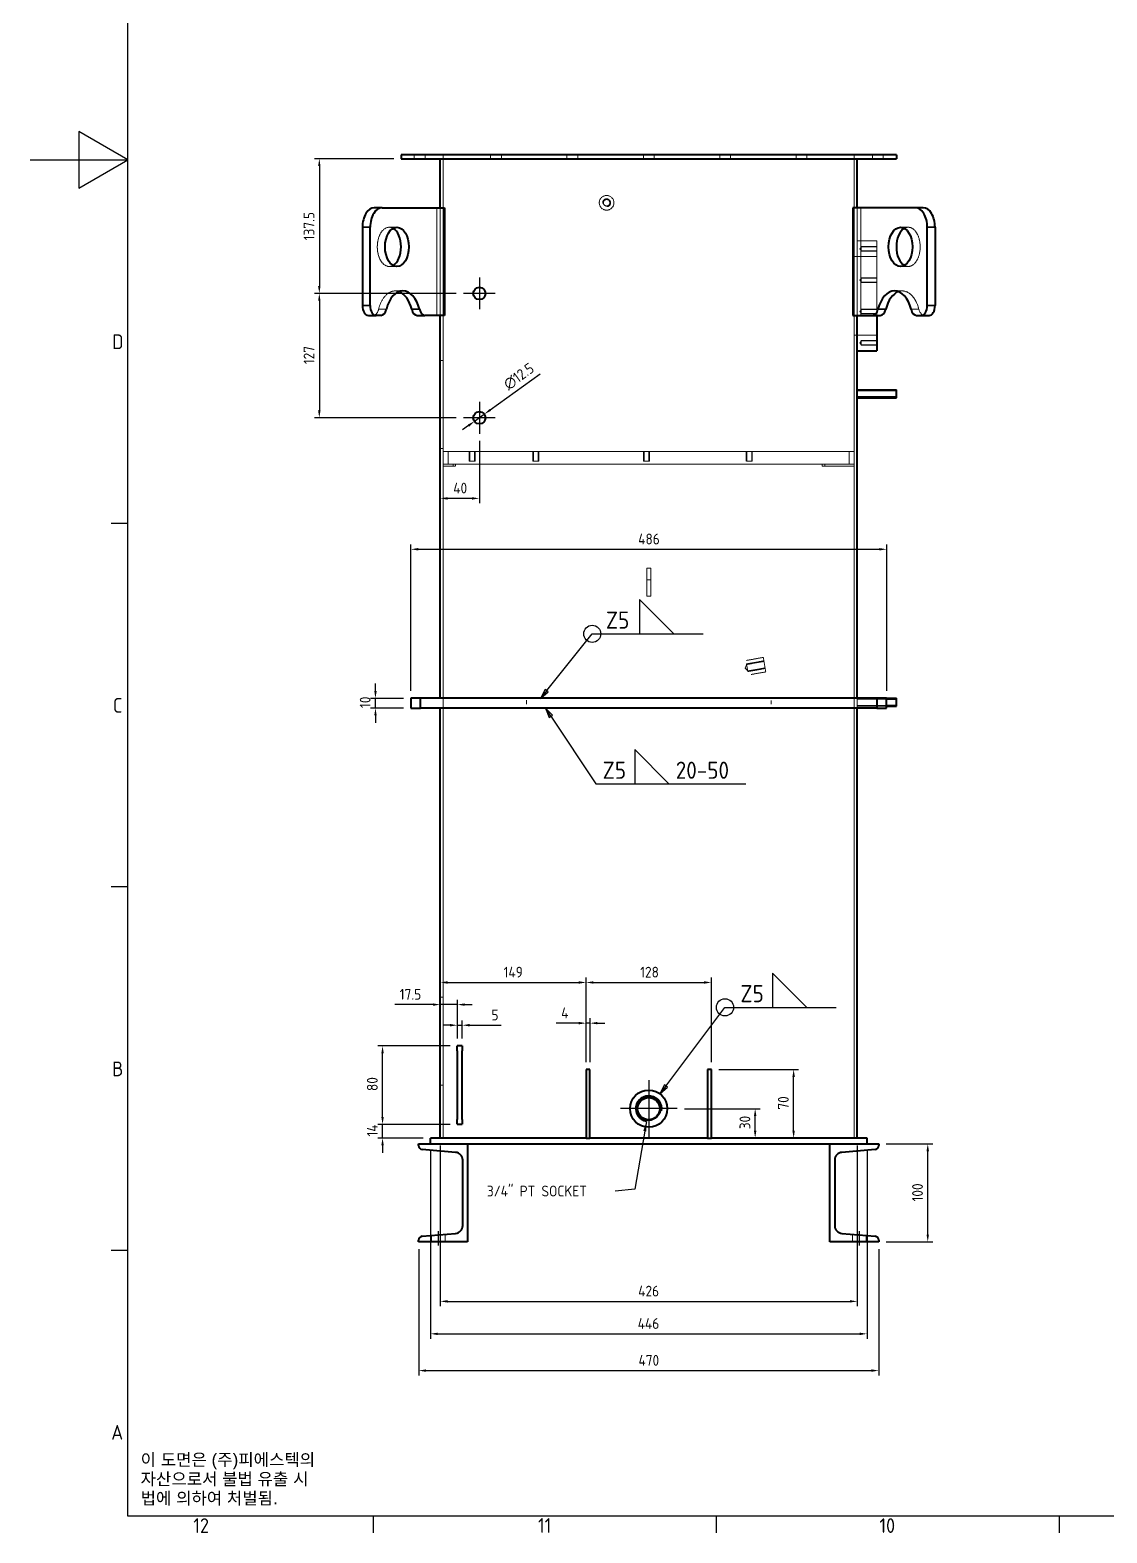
# Model space of a CAD drawing. Header units: millimetres. Extents: x 0 to 4205, y 0 to 2970.
# Drawn here: x 0 to 1100, y 83 to 1618 of the extents above; entities that cross this region are included whole.
import ezdxf

# ---------------------------------------------------------------- set-up
doc = ezdxf.new("R2010")
doc.units = ezdxf.units.MM
doc.header["$LTSCALE"] = 5
doc.linetypes.add('CHAIN', pattern=[0.7087, 0.4724, -0.0591, 0.1181, -0.0591])
doc.linetypes.add('DASHED', pattern=[0.2067, 0.1654, -0.0413])
doc.layers.get('0').update_dxf_attribs({"color": 3, "lineweight": 25, "true_color": 0x00ff00})
for name, color, linetype, lineweight, true_color in [('가려진 것(ISO)', 2, 'DASHED', 18, 0xffff00), ('가려진 좁은 것(ISO)', 2, 'DASHED', 18, 0xffff00), ('가시적인 것(ISO)', 3, 'Continuous', 40, 0x00ff00), ('가시적인 좁은 것(ISO)', 3, 'Continuous', 35, 0x00ff00), ('기호(ISO)', 5, 'Continuous', 25, 0x0000ff), ('중심 표식(ISO)', 1, 'Continuous', 25, 0xff0000), ('중심선(ISO)', 1, 'Continuous', 25, 0xff0000), ('치수(ISO)', 2, 'Continuous', 25, 0xffff00)]:
    doc.layers.add(name, color=color, linetype=linetype, lineweight=lineweight, true_color=true_color)
doc.layers.add('경계(ISO)', color=7, linetype='Continuous', lineweight=25)
doc.styles.add('문자 텍스트_PSTEK_POSCO', font='isocp.shx')
doc.styles.add('치수 텍스트_PSTEK_POSCO', font='isocp.shx')
doc.styles.add('표면거칠기 텍스트_PSTEK_POSCO', font='isocp.shx')
doc.dimstyles.new('치수_PSTEK_POSCO', dxfattribs={"dimscale": 5, "dimtxt": 2.2, "dimasz": 1.5, "dimexe": 1, "dimexo": 1.5, "dimgap": 1, "dimtad": 1, "dimrnd": 1e-08, "dimdsep": 46, "dimtxsty": '치수 텍스트_PSTEK_POSCO', "dimcen": 0.09, "dimdle": 10, "dimclrd": 7, "dimclre": 7, "dimclrt": 2, "dimadec": 1, "dimazin": 2, "dimtfac": 1, "dimtmove": 0, "dimatfit": 3, "dimfxl": 1, "dimtolj": 1, "dimlwd": -1, "dimlwe": -1, "dimarcsym": 0})
doc.dimstyles.new('치수_PSTEK_POSCO$7', dxfattribs={"dimscale": 5, "dimtxt": 2.2, "dimasz": 2, "dimexe": 1, "dimexo": 1.5, "dimgap": 1, "dimtad": 1, "dimrnd": 1e-08, "dimdsep": 46, "dimtxsty": '치수 텍스트_PSTEK_POSCO', "dimcen": 0.09, "dimdle": 10, "dimclrd": 7, "dimclre": 7, "dimclrt": 2, "dimadec": 1, "dimazin": 2, "dimtfac": 1, "dimtmove": 0, "dimatfit": 3, "dimfxl": 1, "dimtolj": 1, "dimlwd": -1, "dimlwe": -1, "dimarcsym": 0})

# ---------------------------------------------------------------- blocks, each defined once
blk = doc.blocks.new('경계 Default Border')
at = {"layer": '경계(ISO)'}
for p, q in [((20, 222.75), (16.6, 222.75)), ((20, 148.5), (16.6, 148.5)), ((20, 74.25), (16.6, 74.25)), ((70.08, 20), (70.08, 16.6)), ((140.17, 20), (140.17, 16.6)), ((210.25, 20), (210.25, 16.6))]:
    blk.add_line(p, q, dxfattribs=at)
at = {"layer": '경계(ISO)', "flags": 128}
for points in [[(20, 20), (20, 574), (821, 574), (821, 20), (20, 20)], [(0, 297), (20, 297), (10, 302.77), (10, 291.23), (20, 297)]]:
    blk.add_lwpolyline(points, dxfattribs=at)
at = {"layer": '경계(ISO)', "color": 2, "true_color": 0xffff00, "char_height": 3, "attachment_point": 7, "style": '문자 텍스트_PSTEK_POSCO'}
for s, insert in [('D', (16.77, 258.35)), ('C', (16.93, 184.1)), ('B', (16.77, 109.85)), ('A', (16.6, 35.62)), ('12', (33.36, 16.57)), ('11', (103.78, 16.6)), ('10', (173.53, 16.57))]:
    blk.add_mtext(s, dxfattribs=dict(at, insert=insert))
blk = doc.blocks.new('*D25')
at = {"layer": 'Defpoints', "color": 0, "transparency": 16777216}
for p in [(867, 480.1), (917, 480.1), (867, 380.1)]:
    blk.add_point(p, dxfattribs=at)
at = {"layer": '치수(ISO)', "color": 7, "transparency": 16777216}
for p, q in [((874.5, 480.1), (922, 480.1)), ((917, 387.6), (917, 472.6)), ((874.5, 380.1), (922, 380.1))]:
    blk.add_line(p, q, dxfattribs=at)
for points in [[(915.7, 472.6), (918.2, 472.6), (917, 480.1)], [(915.7, 387.6), (918.2, 387.6), (917, 380.1)]]:
    blk.add_solid(points, dxfattribs=at)
at = {"layer": '치수(ISO)', "color": 2, "transparency": 16777216, "insert": (906.5, 421.3), "char_height": 11, "attachment_point": 4, "rotation": 90, "style": '치수 텍스트_PSTEK_POSCO'}
blk.add_mtext('\\A1;100', dxfattribs=at)
blk = doc.blocks.new('용접 기호 식별자1')
at = {"layer": '기호(ISO)'}
for p, q in [((131.53, 200.2), (124.53, 207.2)), ((124.53, 207.2), (124.53, 200.2)), ((124.53, 200.2), (131.53, 200.2))]:
    blk.add_line(p, q, dxfattribs=at)
at = {"layer": '기호(ISO)', "color": 7}
for p, q in [((105.55, 188.59), (114.85, 200.2)), ((114.85, 200.2), (137.53, 200.2)), ((105.24, 188.84), (104.3, 187.02)), ((105.55, 188.59), (104.3, 187.02)), ((104.3, 187.02), (105.86, 188.34)), ((105.86, 188.34), (105.24, 188.84))]:
    blk.add_line(p, q, dxfattribs=at)
at = {"layer": '기호(ISO)', "color": 7, "flags": 128}
blk.add_lwpolyline([(105.24, 188.84), (104.3, 187.02), (105.86, 188.34), (105.24, 188.84)], dxfattribs=at)
at = {"layer": '기호(ISO)'}
blk.add_circle((114.85, 200.2), 1.75, dxfattribs=at)
at = {"layer": '기호(ISO)', "color": 7}
blk.add_solid([(105.24, 188.84), (104.3, 187.02), (105.86, 188.34), (105.24, 188.84)], dxfattribs=at)
at = {"layer": '기호(ISO)', "color": 7, "insert": (117.65, 201.25), "char_height": 3.5, "attachment_point": 7, "style": '표면거칠기 텍스트_PSTEK_POSCO'}
blk.add_mtext('Z5', dxfattribs=at)
blk = doc.blocks.new('용접 기호 식별자2')
at = {"layer": '기호(ISO)', "color": 7}
for p, q in [((106.39, 183.36), (105.28, 185.02)), ((106.72, 183.58), (105.28, 185.02)), ((105.28, 185.02), (106.05, 183.14)), ((106.05, 183.14), (106.72, 183.58)), ((106.39, 183.36), (115.58, 169.54)), ((115.58, 169.54), (146.24, 169.54))]:
    blk.add_line(p, q, dxfattribs=at)
at = {"layer": '기호(ISO)'}
for p, q in [((130.52, 169.54), (123.52, 176.54)), ((123.52, 176.54), (123.52, 169.54)), ((123.52, 169.54), (130.52, 169.54))]:
    blk.add_line(p, q, dxfattribs=at)
at = {"layer": '기호(ISO)', "color": 7, "flags": 128}
blk.add_lwpolyline([(106.72, 183.58), (105.28, 185.02), (106.05, 183.14), (106.72, 183.58)], dxfattribs=at)
at = {"layer": '기호(ISO)', "color": 7}
blk.add_solid([(106.72, 183.58), (105.28, 185.02), (106.05, 183.14), (106.72, 183.58)], dxfattribs=at)
at = {"layer": '기호(ISO)', "color": 7, "char_height": 3.5, "attachment_point": 7, "style": '표면거칠기 텍스트_PSTEK_POSCO'}
for s, insert in [('Z5', (116.98, 170.59)), ('20-50', (131.91, 170.59))]:
    blk.add_mtext(s, dxfattribs=dict(at, insert=insert))
blk = doc.blocks.new('*D51')
at = {"layer": 'Defpoints', "color": 0, "transparency": 16777216}
for p in [(352.8, 935.1), (389, 935.1), (389, 925.1)]:
    blk.add_point(p, dxfattribs=at)
at = {"layer": '치수(ISO)', "color": 7, "transparency": 16777216}
for p, q in [((352.8, 942.6), (352.8, 950.1)), ((381.5, 935.1), (347.8, 935.1)), ((381.5, 925.1), (347.8, 925.1)), ((352.8, 925.1), (352.8, 935.1)), ((352.8, 917.6), (352.8, 910.1))]:
    blk.add_line(p, q, dxfattribs=at)
for points in [[(351.6, 942.6), (354.1, 942.6), (352.8, 935.1)], [(351.6, 917.6), (354.1, 917.6), (352.8, 925.1)]]:
    blk.add_solid(points, dxfattribs=at)
at = {"layer": '치수(ISO)', "color": 2, "transparency": 16777216, "insert": (342.3, 925.2), "char_height": 11, "attachment_point": 4, "rotation": 90, "style": '치수 텍스트_PSTEK_POSCO'}
blk.add_mtext('\\A1;10', dxfattribs=at)
blk = doc.blocks.new('*D52')
at = {"layer": 'Defpoints', "color": 0, "transparency": 16777216}
for p in [(397, 380.1), (867, 380.1), (867, 248.6)]:
    blk.add_point(p, dxfattribs=at)
at = {"layer": '치수(ISO)', "color": 7, "transparency": 16777216}
for p, q in [((397, 372.6), (397, 243.6)), ((867, 372.6), (867, 243.6)), ((404.5, 248.6), (859.5, 248.6))]:
    blk.add_line(p, q, dxfattribs=at)
for points in [[(404.5, 249.9), (404.5, 247.4), (397, 248.6)], [(859.5, 249.9), (859.5, 247.4), (867, 248.6)]]:
    blk.add_solid(points, dxfattribs=at)
at = {"layer": '치수(ISO)', "color": 2, "transparency": 16777216, "insert": (621.5, 259.1), "char_height": 11, "attachment_point": 4, "style": '치수 텍스트_PSTEK_POSCO'}
blk.add_mtext('\\A1;470', dxfattribs=at)
blk = doc.blocks.new('*D57')
at = {"layer": 'Defpoints', "color": 0, "transparency": 16777216}
for p in [(379, 1486.1), (295.5, 1348.6), (442.7, 1348.6)]:
    blk.add_point(p, dxfattribs=at)
at = {"layer": '치수(ISO)', "color": 7, "transparency": 16777216}
for p, q in [((371.5, 1486.1), (290.5, 1486.1)), ((295.5, 1478.6), (295.5, 1356.1)), ((435.2, 1348.6), (290.5, 1348.6))]:
    blk.add_line(p, q, dxfattribs=at)
for points in [[(294.2, 1478.6), (296.7, 1478.6), (295.5, 1486.1)], [(294.2, 1356.1), (296.7, 1356.1), (295.5, 1348.6)]]:
    blk.add_solid(points, dxfattribs=at)
at = {"layer": '치수(ISO)', "color": 2, "transparency": 16777216, "insert": (285, 1402.8), "char_height": 11, "attachment_point": 4, "rotation": 90, "style": '치수 텍스트_PSTEK_POSCO'}
blk.add_mtext('\\A1;137.5', dxfattribs=at)
blk = doc.blocks.new('*D58')
at = {"layer": 'Defpoints', "color": 0, "transparency": 16777216}
for p in [(442.7, 1348.6), (295.5, 1221.6), (442.7, 1221.6)]:
    blk.add_point(p, dxfattribs=at)
at = {"layer": '치수(ISO)', "color": 7, "transparency": 16777216}
for p, q in [((435.2, 1348.6), (290.5, 1348.6)), ((295.5, 1341.1), (295.5, 1229.1)), ((435.2, 1221.6), (290.5, 1221.6))]:
    blk.add_line(p, q, dxfattribs=at)
for points in [[(294.2, 1341.1), (296.7, 1341.1), (295.5, 1348.6)], [(294.2, 1229.1), (296.7, 1229.1), (295.5, 1221.6)]]:
    blk.add_solid(points, dxfattribs=at)
at = {"layer": '치수(ISO)', "color": 2, "transparency": 16777216, "insert": (285, 1276.3), "char_height": 11, "attachment_point": 4, "rotation": 90, "style": '치수 텍스트_PSTEK_POSCO'}
blk.add_mtext('\\A1;127', dxfattribs=at)
blk = doc.blocks.new('*D59')
at = {"layer": 'Defpoints', "color": 0, "transparency": 16777216}
for p in [(459, 1205.4), (419, 1169.4), (419, 1139.3)]:
    blk.add_point(p, dxfattribs=at)
at = {"layer": '치수(ISO)', "color": 7, "transparency": 16777216}
for p, q in [((459, 1197.9), (459, 1134.3)), ((451.5, 1139.3), (426.5, 1139.3))]:
    blk.add_line(p, q, dxfattribs=at)
for points in [[(426.5, 1140.5), (426.5, 1138), (419, 1139.3)], [(451.5, 1140.5), (451.5, 1138), (459, 1139.3)]]:
    blk.add_solid(points, dxfattribs=at)
at = {"layer": '치수(ISO)', "color": 2, "transparency": 16777216, "insert": (432.3, 1149.8), "char_height": 11, "attachment_point": 4, "style": '치수 텍스트_PSTEK_POSCO'}
blk.add_mtext('\\A1;40', dxfattribs=at)
blk = doc.blocks.new('*D60')
at = {"layer": 'Defpoints', "color": 0, "transparency": 16777216}
for p in [(453.9, 1218), (464, 1225.3)]:
    blk.add_point(p, dxfattribs=at)
at = {"layer": '치수(ISO)', "color": 7, "transparency": 16777216}
for p, q in [((470.1, 1229.7), (521.2, 1266.6)), ((447.8, 1213.6), (441.7, 1209.2)), ((453.9, 1218), (464, 1225.3))]:
    blk.add_line(p, q, dxfattribs=at)
for points in [[(469.4, 1230.7), (470.8, 1228.7), (464, 1225.3)], [(447.1, 1214.6), (448.5, 1212.6), (453.9, 1218)]]:
    blk.add_solid(points, dxfattribs=at)
at = {"layer": '치수(ISO)', "color": 2, "transparency": 16777216, "insert": (485.6, 1253.9), "char_height": 11, "attachment_point": 4, "rotation": 35.8604, "style": '치수 텍스트_PSTEK_POSCO'}
blk.add_mtext('\\A1;∅12.5', dxfattribs=at)
blk = doc.blocks.new('*D61')
at = {"layer": 'Defpoints', "color": 0, "transparency": 16777216}
for p in [(419, 622.4), (419, 616.4), (436.5, 580.1)]:
    blk.add_point(p, dxfattribs=at)
at = {"layer": '치수(ISO)', "color": 7, "transparency": 16777216}
for p, q in [((411.5, 622.4), (372.6, 622.4)), ((436.5, 622.4), (419, 622.4)), ((436.5, 587.6), (436.5, 627.4)), ((444, 622.4), (451.5, 622.4))]:
    blk.add_line(p, q, dxfattribs=at)
for points in [[(411.5, 623.6), (411.5, 621.1), (419, 622.4)], [(444, 623.6), (444, 621.1), (436.5, 622.4)]]:
    blk.add_solid(points, dxfattribs=at)
at = {"layer": '치수(ISO)', "color": 2, "transparency": 16777216, "insert": (377.6, 632.9), "char_height": 11, "attachment_point": 4, "style": '치수 텍스트_PSTEK_POSCO'}
blk.add_mtext('\\A1;17.5', dxfattribs=at)
blk = doc.blocks.new('*D62')
at = {"layer": 'Defpoints', "color": 0, "transparency": 16777216}
for p in [(360.1, 580.1), (436.5, 580.1), (436.5, 500.1)]:
    blk.add_point(p, dxfattribs=at)
at = {"layer": '치수(ISO)', "color": 7, "transparency": 16777216}
for p, q in [((429, 580.1), (355.1, 580.1)), ((360.1, 507.6), (360.1, 572.6)), ((429, 500.1), (355.1, 500.1))]:
    blk.add_line(p, q, dxfattribs=at)
for points in [[(358.8, 572.6), (361.3, 572.6), (360.1, 580.1)], [(358.8, 507.6), (361.3, 507.6), (360.1, 500.1)]]:
    blk.add_solid(points, dxfattribs=at)
at = {"layer": '치수(ISO)', "color": 2, "transparency": 16777216, "insert": (349.6, 534.1), "char_height": 11, "attachment_point": 4, "rotation": 90, "style": '치수 텍스트_PSTEK_POSCO'}
blk.add_mtext('\\A1;80', dxfattribs=at)
blk = doc.blocks.new('*D63')
at = {"layer": 'Defpoints', "color": 0, "transparency": 16777216}
for p in [(360.1, 500.1), (436.5, 500.1), (409, 486.1)]:
    blk.add_point(p, dxfattribs=at)
at = {"layer": '치수(ISO)', "color": 7, "transparency": 16777216}
for p, q in [((360.1, 507.6), (360.1, 515.1)), ((429, 500.1), (355.1, 500.1)), ((360.1, 486.1), (360.1, 500.1)), ((401.5, 486.1), (355.1, 486.1)), ((360.1, 478.6), (360.1, 471.1))]:
    blk.add_line(p, q, dxfattribs=at)
for points in [[(358.8, 507.6), (361.3, 507.6), (360.1, 500.1)], [(358.8, 478.6), (361.3, 478.6), (360.1, 486.1)]]:
    blk.add_solid(points, dxfattribs=at)
at = {"layer": '치수(ISO)', "color": 2, "transparency": 16777216, "insert": (349.6, 487.6), "char_height": 11, "attachment_point": 4, "rotation": 90, "style": '치수 텍스트_PSTEK_POSCO'}
blk.add_mtext('\\A1;14', dxfattribs=at)
blk = doc.blocks.new('*D64')
at = {"layer": 'Defpoints', "color": 0, "transparency": 16777216}
for p in [(419, 645), (568, 645), (568, 556.1)]:
    blk.add_point(p, dxfattribs=at)
at = {"layer": '치수(ISO)', "color": 7, "transparency": 16777216}
for p, q in [((426.5, 645), (560.5, 645)), ((568, 563.6), (568, 650))]:
    blk.add_line(p, q, dxfattribs=at)
for points in [[(426.5, 646.2), (426.5, 643.7), (419, 645)], [(560.5, 646.2), (560.5, 643.7), (568, 645)]]:
    blk.add_solid(points, dxfattribs=at)
at = {"layer": '치수(ISO)', "color": 2, "transparency": 16777216, "insert": (483.7, 655.5), "char_height": 11, "attachment_point": 4, "style": '치수 텍스트_PSTEK_POSCO'}
blk.add_mtext('\\A1;149', dxfattribs=at)
blk = doc.blocks.new('*D65')
at = {"layer": 'Defpoints', "color": 0, "transparency": 16777216}
for p in [(696, 645), (568, 556.1), (696, 556.1)]:
    blk.add_point(p, dxfattribs=at)
at = {"layer": '치수(ISO)', "color": 7, "transparency": 16777216}
for p, q in [((568, 563.6), (568, 650)), ((575.5, 645), (688.5, 645)), ((696, 563.6), (696, 650))]:
    blk.add_line(p, q, dxfattribs=at)
for points in [[(575.5, 646.2), (575.5, 643.7), (568, 645)], [(688.5, 646.2), (688.5, 643.7), (696, 645)]]:
    blk.add_solid(points, dxfattribs=at)
at = {"layer": '치수(ISO)', "color": 2, "transparency": 16777216, "insert": (623.2, 655.5), "char_height": 11, "attachment_point": 4, "style": '치수 텍스트_PSTEK_POSCO'}
blk.add_mtext('\\A1;128', dxfattribs=at)
blk = doc.blocks.new('*D66')
at = {"layer": 'Defpoints', "color": 0, "transparency": 16777216}
for p in [(568, 603.4), (568, 556.1), (572, 556.1)]:
    blk.add_point(p, dxfattribs=at)
at = {"layer": '치수(ISO)', "color": 7, "transparency": 16777216}
for p, q in [((560.5, 603.4), (537.5, 603.4)), ((568, 563.6), (568, 608.4)), ((572, 603.4), (568, 603.4)), ((572, 563.6), (572, 608.4)), ((579.5, 603.4), (587, 603.4))]:
    blk.add_line(p, q, dxfattribs=at)
for points in [[(560.5, 604.7), (560.5, 602.2), (568, 603.4)], [(579.5, 604.7), (579.5, 602.2), (572, 603.4)]]:
    blk.add_solid(points, dxfattribs=at)
at = {"layer": '치수(ISO)', "color": 2, "transparency": 16777216, "insert": (542.5, 613.9), "char_height": 11, "attachment_point": 4, "style": '치수 텍스트_PSTEK_POSCO'}
blk.add_mtext('\\A1;4', dxfattribs=at)
blk = doc.blocks.new('*D67')
at = {"layer": 'Defpoints', "color": 0, "transparency": 16777216}
for p in [(661, 516.1), (740.7, 516.1), (740.7, 486.1)]:
    blk.add_point(p, dxfattribs=at)
at = {"layer": '치수(ISO)', "color": 7, "transparency": 16777216}
for p, q in [((668.5, 516.1), (745.7, 516.1)), ((740.7, 493.6), (740.7, 508.6))]:
    blk.add_line(p, q, dxfattribs=at)
for points in [[(739.4, 508.6), (741.9, 508.6), (740.7, 516.1)], [(739.4, 493.6), (741.9, 493.6), (740.7, 486.1)]]:
    blk.add_solid(points, dxfattribs=at)
at = {"layer": '치수(ISO)', "color": 2, "transparency": 16777216, "insert": (730.2, 495.1), "char_height": 11, "attachment_point": 4, "rotation": 90, "style": '치수 텍스트_PSTEK_POSCO'}
blk.add_mtext('\\A1;30', dxfattribs=at)
blk = doc.blocks.new('*D68')
at = {"layer": 'Defpoints', "color": 0, "transparency": 16777216}
for p in [(696, 556.1), (780, 556.1), (780, 486.1)]:
    blk.add_point(p, dxfattribs=at)
at = {"layer": '치수(ISO)', "color": 7, "transparency": 16777216}
for p, q in [((703.5, 556.1), (785, 556.1)), ((780, 493.6), (780, 548.6))]:
    blk.add_line(p, q, dxfattribs=at)
for points in [[(778.7, 548.6), (781.2, 548.6), (780, 556.1)], [(778.7, 493.6), (781.2, 493.6), (780, 486.1)]]:
    blk.add_solid(points, dxfattribs=at)
at = {"layer": '치수(ISO)', "color": 2, "transparency": 16777216, "insert": (769.5, 515.1), "char_height": 11, "attachment_point": 4, "rotation": 90, "style": '치수 텍스트_PSTEK_POSCO'}
blk.add_mtext('\\A1;70', dxfattribs=at)
blk = doc.blocks.new('*D71')
at = {"layer": 'Defpoints', "color": 0, "transparency": 16777216}
for p in [(441.5, 601.3), (436.5, 580.1), (441.5, 580.1)]:
    blk.add_point(p, dxfattribs=at)
at = {"layer": '치수(ISO)', "color": 7, "transparency": 16777216}
for p, q in [((429, 601.3), (421.5, 601.3)), ((436.5, 587.6), (436.5, 606.3)), ((436.5, 601.3), (441.5, 601.3)), ((441.5, 587.6), (441.5, 606.3)), ((449, 601.3), (481.1, 601.3))]:
    blk.add_line(p, q, dxfattribs=at)
for points in [[(429, 602.6), (429, 600.1), (436.5, 601.3)], [(449, 602.6), (449, 600.1), (441.5, 601.3)]]:
    blk.add_solid(points, dxfattribs=at)
at = {"layer": '치수(ISO)', "color": 2, "transparency": 16777216, "insert": (471.3, 611.8), "char_height": 11, "attachment_point": 4, "style": '치수 텍스트_PSTEK_POSCO'}
blk.add_mtext('\\A1;5', dxfattribs=at)
blk = doc.blocks.new('*D72')
at = {"layer": 'Defpoints', "color": 0, "transparency": 16777216}
for p in [(419, 486.1), (845, 486.1), (845, 319.3)]:
    blk.add_point(p, dxfattribs=at)
at = {"layer": '치수(ISO)', "color": 7, "transparency": 16777216}
for p, q in [((419, 478.6), (419, 314.3)), ((845, 478.6), (845, 314.3)), ((426.5, 319.3), (837.5, 319.3))]:
    blk.add_line(p, q, dxfattribs=at)
for points in [[(426.5, 320.6), (426.5, 318.1), (419, 319.3)], [(837.5, 320.6), (837.5, 318.1), (845, 319.3)]]:
    blk.add_solid(points, dxfattribs=at)
at = {"layer": '치수(ISO)', "color": 2, "transparency": 16777216, "insert": (621.2, 329.8), "char_height": 11, "attachment_point": 4, "style": '치수 텍스트_PSTEK_POSCO'}
blk.add_mtext('\\A1;426', dxfattribs=at)
blk = doc.blocks.new('*D73')
at = {"layer": 'Defpoints', "color": 0, "transparency": 16777216}
for p in [(409, 480.1), (855, 480.1), (855, 286.2)]:
    blk.add_point(p, dxfattribs=at)
at = {"layer": '치수(ISO)', "color": 7, "transparency": 16777216}
for p, q in [((409, 472.6), (409, 281.2)), ((855, 472.6), (855, 281.2)), ((416.5, 286.2), (847.5, 286.2))]:
    blk.add_line(p, q, dxfattribs=at)
for points in [[(416.5, 287.4), (416.5, 284.9), (409, 286.2)], [(847.5, 287.4), (847.5, 284.9), (855, 286.2)]]:
    blk.add_solid(points, dxfattribs=at)
at = {"layer": '치수(ISO)', "color": 2, "transparency": 16777216, "insert": (620.7, 296.7), "char_height": 11, "attachment_point": 4, "style": '치수 텍스트_PSTEK_POSCO'}
blk.add_mtext('\\A1;446', dxfattribs=at)
blk = doc.blocks.new('*D74')
at = {"layer": 'Defpoints', "color": 0, "transparency": 16777216}
for p in [(875, 1087.3), (389, 935.1), (875, 935.1)]:
    blk.add_point(p, dxfattribs=at)
at = {"layer": '치수(ISO)', "color": 7, "transparency": 16777216}
for p, q in [((389, 942.6), (389, 1092.3)), ((875, 942.6), (875, 1092.3)), ((396.5, 1087.3), (867.5, 1087.3))]:
    blk.add_line(p, q, dxfattribs=at)
for points in [[(396.5, 1088.6), (396.5, 1086.1), (389, 1087.3)], [(867.5, 1088.6), (867.5, 1086.1), (875, 1087.3)]]:
    blk.add_solid(points, dxfattribs=at)
at = {"layer": '치수(ISO)', "color": 2, "transparency": 16777216, "insert": (621.2, 1097.8), "char_height": 11, "attachment_point": 4, "style": '치수 텍스트_PSTEK_POSCO'}
blk.add_mtext('\\A1;486', dxfattribs=at)
blk = doc.blocks.new('용접 기호 식별자11')
at = {"layer": '기호(ISO)'}
for p, q in [((158.66, 123.91), (151.66, 130.91)), ((151.66, 130.91), (151.66, 123.91)), ((151.66, 123.91), (158.66, 123.91))]:
    blk.add_line(p, q, dxfattribs=at)
at = {"layer": '기호(ISO)', "color": 7}
for p, q in [((129.9, 107.84), (141.97, 123.91)), ((141.97, 123.91), (164.66, 123.91)), ((129.58, 108.09), (128.69, 106.25)), ((129.9, 107.84), (128.69, 106.25)), ((128.69, 106.25), (130.22, 107.6)), ((130.22, 107.6), (129.58, 108.09))]:
    blk.add_line(p, q, dxfattribs=at)
at = {"layer": '기호(ISO)', "color": 7, "flags": 128}
blk.add_lwpolyline([(129.58, 108.09), (128.69, 106.25), (130.22, 107.6), (129.58, 108.09)], dxfattribs=at)
at = {"layer": '기호(ISO)'}
blk.add_circle((141.97, 123.91), 1.75, dxfattribs=at)
at = {"layer": '기호(ISO)', "color": 7}
blk.add_solid([(129.58, 108.09), (128.69, 106.25), (130.22, 107.6), (129.58, 108.09)], dxfattribs=at)
at = {"layer": '기호(ISO)', "color": 7, "insert": (145.12, 124.96), "char_height": 3.5, "attachment_point": 7, "style": '표면거칠기 텍스트_PSTEK_POSCO'}
blk.add_mtext('Z5', dxfattribs=at)

msp = doc.modelspace()

# ---------------------------------------------------------------- linework, layer by layer
at = {"layer": '가려진 것(ISO)'}
for p, q in [((392.452, 1486.1211), (392.452, 1490.1211)), ((403.452, 1486.1211), (403.452, 1490.1211)), ((422.152, 486.1211), (422.152, 1490.1211)), ((470.452, 1486.1211), (470.452, 1490.1211)), ((481.452, 1486.1211), (481.452, 1490.1211)), ((548.452, 1486.1211), (548.452, 1490.1211)), ((559.452, 1486.1211), (559.452, 1490.1211)), ((626.452, 1486.1211), (626.452, 1490.1211)), ((637.452, 1486.1211), (637.452, 1490.1211)), ((704.452, 1486.1211), (704.452, 1490.1211)), ((715.452, 1486.1211), (715.452, 1490.1211)), ((782.452, 1486.1211), (782.452, 1490.1211)), ((793.452, 1486.1211), (793.452, 1490.1211)), ((841.752, 486.1211), (841.752, 1490.1211)), ((860.452, 1486.1211), (860.452, 1490.1211)), ((871.452, 1486.1211), (871.452, 1490.1211)), ((415.4552, 1326.1211), (415.4552, 1436.1211)), ((418.952, 1326.1211), (418.952, 1436.1211)), ((844.952, 1326.1211), (844.952, 1436.1211)), ((848.4487, 1326.1211), (848.4487, 1436.1211)), ((374.7962, 1416.1211), (366.8532, 1416.1211)), ((897.0507, 1416.1211), (889.1077, 1416.1211)), ((844.952, 1402.1211), (864.952, 1402.1211)), ((864.952, 1396.6211), (848.952, 1396.6211)), ((848.952, 1391.6211), (848.952, 1396.6211)), ((864.952, 1402.1211), (864.952, 1326.1211)), ((844.952, 1386.1211), (841.752, 1386.1211)), ((844.952, 1386.1211), (864.952, 1386.1211)), ((847.71, 1394.1211), (848.952, 1396.1881)), ((847.71, 1394.1211), (848.952, 1392.0541)), ((848.952, 1396.1881), (864.952, 1396.1881)), ((848.952, 1392.0541), (864.952, 1392.0541)), ((848.952, 1391.6211), (864.952, 1391.6211)), ((374.7962, 1376.1211), (366.8532, 1376.1211)), ((897.0507, 1376.1211), (889.1077, 1376.1211)), ((380.8714, 1351.1211), (372.9284, 1351.1211)), ((847.71, 1362.1211), (848.952, 1364.1881)), ((847.71, 1362.1211), (848.952, 1360.0541)), ((864.952, 1364.6211), (848.952, 1364.6211)), ((848.952, 1359.6211), (848.952, 1364.6211)), ((848.952, 1364.1881), (864.952, 1364.1881)), ((848.952, 1360.0541), (864.952, 1360.0541)), ((848.952, 1359.6211), (864.952, 1359.6211)), ((890.9755, 1351.1211), (883.0325, 1351.1211)), ((847.71, 1330.1211), (848.952, 1332.1881)), ((847.71, 1330.1211), (848.952, 1328.0541)), ((864.952, 1332.6211), (848.952, 1332.6211)), ((848.952, 1327.6211), (848.952, 1332.6211)), ((848.952, 1332.1881), (864.952, 1332.1881)), ((848.952, 1328.0541), (864.952, 1328.0541)), ((848.952, 1327.6211), (864.952, 1327.6211)), ((844.952, 1306.1211), (841.752, 1306.1211)), ((844.952, 1306.1211), (864.952, 1306.1211)), ((847.71, 1298.1211), (848.952, 1300.1881)), ((847.71, 1298.1211), (848.952, 1296.0541)), ((864.952, 1300.6211), (848.952, 1300.6211)), ((848.952, 1295.6211), (848.952, 1300.6211)), ((848.952, 1300.1881), (864.952, 1300.1881)), ((848.952, 1296.0541), (864.952, 1296.0541)), ((848.952, 1295.6211), (864.952, 1295.6211)), ((418.952, 1280.1211), (422.152, 1280.1211)), ((418.952, 1190.1211), (422.152, 1190.1211)), ((422.152, 1187.3211), (427.152, 1187.3211)), ((427.152, 1187.3211), (836.752, 1187.3211)), ((427.152, 1174.3211), (427.152, 1187.3211)), ((448.652, 1187.3211), (448.652, 1177.3211)), ((449.1935, 1177.3211), (449.1935, 1187.3211)), ((454.1105, 1177.3211), (454.1105, 1187.3211)), ((454.652, 1177.3211), (454.652, 1187.3211)), ((513.652, 1187.3211), (513.652, 1177.3211)), ((514.1935, 1177.3211), (514.1935, 1187.3211)), ((519.1105, 1177.3211), (519.1105, 1187.3211)), ((519.652, 1177.3211), (519.652, 1187.3211)), ((626.652, 1187.3211), (626.652, 1177.3211)), ((627.1935, 1177.3211), (627.1935, 1187.3211)), ((632.1105, 1177.3211), (632.1105, 1187.3211)), ((632.652, 1177.3211), (632.652, 1187.3211)), ((731.652, 1187.3211), (731.652, 1177.3211)), ((732.1935, 1177.3211), (732.1935, 1187.3211)), ((737.1105, 1177.3211), (737.1105, 1187.3211)), ((737.652, 1177.3211), (737.652, 1187.3211)), ((836.752, 1187.3211), (841.752, 1187.3211)), ((836.752, 1174.3211), (836.752, 1187.3211)), ((422.152, 1174.3211), (427.152, 1174.3211)), ((434.6879, 1172.3211), (422.152, 1172.3211)), ((427.152, 1174.3211), (836.752, 1174.3211)), ((434.6879, 1174.3211), (434.6879, 1172.3211)), ((454.652, 1177.3211), (448.652, 1177.3211)), ((452.152, 1174.3211), (450.152, 1174.3211)), ((519.652, 1177.3211), (513.652, 1177.3211)), ((526.552, 1174.3211), (524.552, 1174.3211)), ((574.552, 1174.3211), (572.552, 1174.3211)), ((632.652, 1177.3211), (626.652, 1177.3211)), ((737.652, 1177.3211), (731.652, 1177.3211)), ((793.752, 1174.3211), (791.752, 1174.3211)), ((809.2161, 1172.3211), (809.2161, 1174.3211)), ((841.752, 1172.3211), (809.2161, 1172.3211)), ((836.752, 1174.3211), (841.752, 1174.3211)), ((633.952, 1067.9336), (629.952, 1067.9336)), ((629.952, 1039.2711), (629.952, 1067.9336)), ((633.952, 1067.9336), (633.952, 1039.2711)), ((633.952, 1056.1211), (629.952, 1056.1211)), ((631.952, 1039.2711), (629.952, 1039.2711)), ((633.952, 1039.2711), (631.952, 1039.2711)), ((730.5442, 966.0115), (731.9337, 969.6312)), ((748.935, 976.87), (731.3387, 973.7673)), ((749.5427, 973.4231), (731.8162, 970.2975)), ((733.2054, 962.419), (731.8162, 970.2975)), ((731.9337, 969.6312), (749.6602, 972.7569)), ((751.5397, 962.0978), (748.935, 976.87)), ((730.5442, 966.0115), (733.0879, 963.0852)), ((733.0879, 963.0852), (750.8145, 966.2109)), ((733.2054, 962.419), (750.9319, 965.5447)), ((751.5397, 962.0978), (736.3348, 959.4168)), ((506.952, 933.1211), (506.952, 929.1211)), ((756.952, 929.1211), (756.952, 933.1211)), ((844.952, 925.1211), (844.952, 935.1211)), ((874.952, 934.3771), (844.952, 934.3771)), ((844.952, 927.8651), (874.952, 927.8651)), ((844.952, 927.1211), (874.952, 927.1211)), ((418.952, 630.1211), (422.152, 630.1211)), ((418.952, 540.1211), (422.152, 540.1211)), ((409.952, 386.5712), (409.952, 380.1211)), ((423.952, 387.796), (423.952, 380.1211)), ((839.952, 387.796), (839.952, 380.1211)), ((853.952, 386.5712), (853.952, 380.1211))]:
    msp.add_line(p, q, dxfattribs=at)
for radius in [7.5, 3.3235]:
    msp.add_circle((588.952, 1441.1211), radius, dxfattribs=at)
msp.add_arc((588.952, 1441.1211), 4, 280, 190, dxfattribs=at)
for centre, major_axis, start_param, end_param in [((366.8532, 1396.1211), (0, 20), 5.950207295, 9.757755973), ((897.0507, 1396.1211), (0, -20), 5.950207295, 9.757755973), ((372.9284, 1321.1211), (0, 30), 6.06351697, 7.469584859), ((890.9755, 1321.1211), (0, 30), 5.096785755, 6.502853644), ((350.4008, 1336.1211), (0, -10), 0, 1.186399552), ((913.5031, 1336.1211), (0, -10), 5.096785755, 6.283185307)]:
    msp.add_ellipse(centre, major_axis=major_axis, ratio=0.607525343, start_param=start_param, end_param=end_param, dxfattribs=at)
at = {"layer": '가려진 좁은 것(ISO)'}
for p, q in [((356.0327, 1332.3711), (363.9757, 1332.3711)), ((899.9282, 1332.3711), (907.8712, 1332.3711)), ((432.152, 1172.3211), (432.152, 1174.3211)), ((811.752, 1172.3211), (811.752, 1174.3211))]:
    msp.add_line(p, q, dxfattribs=at)
at = {"layer": '가시적인 것(ISO)'}
for p, q in [((378.952, 1490.1211), (378.952, 1486.1211)), ((884.952, 1490.1211), (378.952, 1490.1211)), ((884.952, 1490.1211), (884.952, 1486.1211)), ((378.952, 1486.1211), (884.952, 1486.1211)), ((418.952, 1436.1211), (418.952, 1486.1211)), ((844.952, 1436.1211), (844.952, 1486.1211)), ((359.608, 1436.1211), (351.665, 1436.1211)), ((359.608, 1436.1211), (423.3982, 1436.1211)), ((423.3982, 1436.1211), (423.3982, 1326.1211)), ((904.2959, 1436.1211), (840.5057, 1436.1211)), ((840.5057, 1436.1211), (840.5057, 1326.1211)), ((912.2389, 1436.1211), (904.2959, 1436.1211)), ((339.5145, 1416.1211), (339.5145, 1336.1211)), ((347.4575, 1336.1211), (347.4575, 1416.1211)), ((916.4464, 1336.1211), (916.4464, 1416.1211)), ((924.3894, 1416.1211), (924.3894, 1336.1211)), ((345.5898, 1326.1211), (353.5328, 1326.1211)), ((358.3438, 1326.1211), (353.5328, 1326.1211)), ((395.4561, 1326.1211), (403.3991, 1326.1211)), ((423.3982, 1326.1211), (403.3991, 1326.1211)), ((418.952, 935.1211), (418.952, 1326.1211)), ((840.5057, 1326.1211), (860.5049, 1326.1211)), ((844.952, 935.1211), (844.952, 1326.1211)), ((860.5049, 1326.1211), (868.4479, 1326.1211)), ((864.952, 1326.1211), (864.952, 1290.1211)), ((905.5601, 1326.1211), (910.3711, 1326.1211)), ((910.3711, 1326.1211), (918.3141, 1326.1211)), ((844.952, 1290.1211), (864.952, 1290.1211)), ((844.952, 1250.1211), (884.952, 1250.1211)), ((884.952, 1242.1211), (884.952, 1250.1211)), ((844.952, 1242.1211), (884.952, 1242.1211)), ((398.952, 935.1211), (388.952, 935.1211)), ((388.952, 935.1211), (388.952, 925.1211)), ((388.952, 925.1211), (398.952, 925.1211)), ((398.952, 925.1211), (398.952, 935.1211)), ((864.952, 935.1211), (398.952, 935.1211)), ((864.952, 925.1211), (398.952, 925.1211)), ((418.952, 486.1211), (418.952, 925.1211)), ((844.952, 486.1211), (844.952, 925.1211)), ((874.952, 935.1211), (864.952, 935.1211)), ((864.952, 935.1211), (864.952, 925.1211)), ((864.952, 925.1211), (874.952, 925.1211)), ((874.952, 935.1211), (884.952, 935.1211)), ((874.952, 925.1211), (874.952, 935.1211)), ((874.952, 927.1211), (884.952, 927.1211)), ((884.952, 927.1211), (884.952, 935.1211)), ((436.452, 575.1211), (436.452, 580.1211)), ((441.452, 580.1211), (436.452, 580.1211)), ((436.452, 575.1211), (436.452, 505.1211)), ((441.452, 580.1211), (441.452, 575.1211)), ((441.452, 505.1211), (441.452, 575.1211)), ((567.952, 556.1211), (567.952, 551.1211)), ((571.952, 556.1211), (567.952, 556.1211)), ((571.952, 551.1211), (571.952, 556.1211)), ((691.952, 556.1211), (691.952, 551.1211)), ((695.952, 556.1211), (691.952, 556.1211)), ((695.952, 551.1211), (695.952, 556.1211)), ((567.952, 551.1211), (567.952, 491.1211)), ((571.952, 491.1211), (571.952, 551.1211)), ((691.952, 551.1211), (691.952, 491.1211)), ((695.952, 491.1211), (695.952, 551.1211)), ((436.452, 500.1211), (436.452, 505.1211)), ((436.452, 500.1211), (441.452, 500.1211)), ((441.452, 505.1211), (441.452, 500.1211)), ((567.952, 491.1211), (567.952, 486.1211)), ((571.952, 486.1211), (571.952, 491.1211)), ((691.952, 491.1211), (691.952, 486.1211)), ((695.952, 486.1211), (695.952, 491.1211)), ((396.952, 478.4736), (396.952, 480.1211)), ((396.952, 480.1211), (446.952, 480.1211)), ((567.952, 486.1211), (408.952, 486.1211)), ((408.952, 480.1211), (408.952, 486.1211)), ((446.952, 480.1211), (816.952, 480.1211)), ((446.952, 480.1211), (446.952, 380.1211)), ((567.952, 486.1211), (571.952, 486.1211)), ((691.952, 486.1211), (571.952, 486.1211)), ((691.952, 486.1211), (695.952, 486.1211)), ((854.952, 486.1211), (695.952, 486.1211)), ((816.952, 380.1211), (816.952, 480.1211)), ((816.952, 480.1211), (866.952, 480.1211)), ((854.952, 480.1211), (854.952, 486.1211)), ((866.952, 480.1211), (866.952, 478.4736)), ((434.6492, 471.5102), (400.6033, 474.4888)), ((441.952, 396.7015), (441.952, 463.5406)), ((821.952, 463.5406), (821.952, 396.7015)), ((863.3006, 474.4888), (829.2547, 471.5102)), ((400.6033, 385.7533), (434.6492, 388.7319)), ((829.2547, 388.7319), (863.3006, 385.7533)), ((396.952, 380.1211), (396.952, 381.7685)), ((446.952, 380.1211), (396.952, 380.1211)), ((866.952, 380.1211), (816.952, 380.1211)), ((866.952, 381.7685), (866.952, 380.1211))]:
    msp.add_line(p, q, dxfattribs=at)
for centre, radius in [((458.952, 1348.6211), 6.25), ((458.952, 1221.6211), 6.25), ((631.952, 516.1211), 19), ((631.952, 516.1211), 11.833), ((631.952, 516.1211), 11.4505), ((631.952, 516.1211), 11.3155)]:
    msp.add_circle(centre, radius, dxfattribs=at)
for centre, radius, start, end in [((400.952, 478.4736), 4, 180, 265), ((862.952, 478.4736), 4, 275, 0), ((433.952, 463.5406), 8, 0, 85), ((829.952, 463.5406), 8, 95, 180), ((400.952, 381.7685), 4, 95, 180), ((433.952, 396.7015), 8, 275, 0), ((829.952, 396.7015), 8, 180, 265), ((862.952, 381.7685), 4, 0, 85)]:
    msp.add_arc(centre, radius, start, end, dxfattribs=at)
for centre, major_axis, start_param, end_param in [((351.665, 1416.1211), (0, 20), 0, 1.570796327), ((359.608, 1416.1211), (0, 20), 0, 1.570796327), ((904.2959, 1416.1211), (0, 20), 4.71238898, 6.283185307), ((912.2389, 1416.1211), (0, 20), 4.71238898, 6.283185307), ((366.8532, 1396.1211), (0, -20), 0.332978012, 2.808614641), ((897.0507, 1396.1211), (0, 20), 0.332978012, 2.808614641), ((380.8714, 1321.1211), (0, 30), 5.096785755, 7.469584859), ((883.0325, 1321.1211), (0, 30), 5.096785755, 7.469584859), ((345.5898, 1336.1211), (0, -10), 4.71238898, 6.283185307), ((353.5328, 1336.1211), (0, -10), 4.71238898, 6.283185307), ((372.9284, 1321.1211), (0, 30), 5.096785755, 6.06351697), ((890.9755, 1321.1211), (0, 30), 0.219668337, 1.186399552), ((910.3711, 1336.1211), (0, -10), 0, 1.570796327), ((918.3141, 1336.1211), (0, -10), 0, 1.570796327), ((358.3438, 1336.1211), (0, -10), 0, 1.186399552), ((395.4561, 1336.1211), (0, -10), 5.096785755, 6.283185307), ((403.3991, 1336.1211), (0, -10), 5.096785755, 6.283185307), ((860.5049, 1336.1211), (0, -10), 0, 1.186399552), ((868.4479, 1336.1211), (0, -10), 0, 1.186399552), ((905.5601, 1336.1211), (0, -10), 5.096785755, 6.283185307)]:
    msp.add_ellipse(centre, major_axis=major_axis, ratio=0.607525343, start_param=start_param, end_param=end_param, dxfattribs=at)
for centre in [(374.7962, 1396.1211), (889.1077, 1396.1211)]:
    msp.add_ellipse(centre, major_axis=(0, 20), ratio=0.607525343, dxfattribs=at)
at = {"layer": '가시적인 좁은 것(ISO)'}
for p, q in [((339.5145, 1416.1211), (347.4575, 1416.1211)), ((916.4464, 1416.1211), (924.3894, 1416.1211)), ((347.4575, 1336.1211), (339.5145, 1336.1211)), ((924.3894, 1336.1211), (916.4464, 1336.1211)), ((397.7672, 1332.3711), (389.8242, 1332.3711)), ((874.0798, 1332.3711), (866.1368, 1332.3711)), ((884.952, 1249.3771), (844.952, 1249.3771)), ((844.952, 1242.8651), (884.952, 1242.8651)), ((884.952, 934.3771), (874.952, 934.3771)), ((874.952, 927.8651), (884.952, 927.8651))]:
    msp.add_line(p, q, dxfattribs=at)
msp.add_arc((631.952, 516.1211), 13.2851, 350, 260, dxfattribs=at)
at = {"layer": '중심 표식(ISO)', "linetype": 'CHAIN'}
for p, q in [((458.952, 1364.8711), (458.952, 1332.3711)), ((475.202, 1348.6211), (442.702, 1348.6211)), ((458.952, 1237.8711), (458.952, 1205.3711)), ((475.202, 1221.6211), (442.702, 1221.6211)), ((631.952, 545.1211), (631.952, 487.1211)), ((660.952, 516.1211), (602.952, 516.1211))]:
    msp.add_line(p, q, dxfattribs=at)
at = {"layer": '중심선(ISO)', "linetype": 'CHAIN'}
for p, q in [((416.952, 390.9336), (416.952, 376.3711)), ((846.952, 390.9336), (846.952, 376.3711))]:
    msp.add_line(p, q, dxfattribs=at)

# ---------------------------------------------------------------- block references
at = {"xscale": 5, "yscale": 5, "zscale": 5}
msp.add_blockref('경계 Default Border', (0, 0), dxfattribs=at)
at = {"layer": '기호(ISO)', "xscale": 5, "yscale": 5, "zscale": 5}
for name in ['용접 기호 식별자1', '용접 기호 식별자2', '용접 기호 식별자11']:
    msp.add_blockref(name, (0, 0), dxfattribs=at)

# ---------------------------------------------------------------- texts
at = {"layer": '기호(ISO)', "color": 2, "true_color": 0xffff00, "attachment_point": 4}
for s, insert, char_height, width, line_spacing_factor, style in [('{3/4" PT SOCKET }', (466.7049, 431.9658), 11, 125.970717, 0.385, '치수 텍스트_PSTEK_POSCO'), ('{\\fArial|b0|i0;\\H12.5000;이 도면은 (주)피에스텍의\\P자산으로서 불법 유출 시 \\P법에 의하여 처벌됨.}', (112.9526, 137.3114), 12.5, 196.530519, 0.944221, '문자 텍스트_PSTEK_POSCO')]:
    msp.add_mtext(s, dxfattribs=dict(at, insert=insert, char_height=char_height, width=width, line_spacing_factor=line_spacing_factor, style=style))

# ---------------------------------------------------------------- dimensions: what is measured, and where the dimension line sits
at = {"layer": '치수(ISO)', "color": 7}
for base, p1, p2, angle, override, picture, middle in [((295.4893, 1348.6211), (378.952, 1486.1211), (442.702, 1348.6211), 270, {"dimdec": 2, "dimtp": 0, "dimtm": 0, "dimtdec": 2, "dimtofl": 0, "dimatfit": 1}, '*D57', (295.4893, 1417.3711)), ((295.4893, 1221.6211), (442.702, 1348.6211), (442.702, 1221.6211), 90, {"dimdec": 2, "dimtp": 0, "dimtm": 0, "dimtdec": 2, "dimtofl": 0, "dimatfit": 1}, '*D58', (295.4893, 1285.1211)), ((418.952, 1139.2588), (458.952, 1205.3711), (418.952, 1169.3903), 180, {"dimdec": 2, "dimse2": 1, "dimtp": 0, "dimtm": 0, "dimtdec": 2, "dimtofl": 0, "dimatfit": 1}, '*D59', (438.952, 1139.2588)), ((352.8331, 935.1211), (388.952, 925.1211), (388.952, 935.1211), 270, {"dimdec": 2, "dimtp": 0, "dimtm": 0, "dimtdec": 2, "dimtofl": 1, "dimatfit": 1}, '*D51', (352.8331, 930.1211)), ((695.952, 644.9526), (567.952, 556.1211), (695.952, 556.1211), 180, {"dimdec": 2, "dimtp": 0, "dimtm": 0, "dimtdec": 2, "dimtofl": 0, "dimatfit": 1}, '*D65', (631.952, 644.9526)), ((441.452, 601.3373), (436.452, 580.1211), (441.452, 580.1211), 180, {"dimdec": 2, "dimtp": 0, "dimtm": 0, "dimtdec": 2, "dimtofl": 1, "dimatfit": 1}, '*D71', (473.7128, 601.3373)), ((567.952, 603.4398), (571.952, 556.1211), (567.952, 556.1211), 180, {"dimdec": 2, "dimtp": 0, "dimtm": 0, "dimtdec": 2, "dimtofl": 1, "dimatfit": 1}, '*D66', (545.202, 603.4398)), ((360.0965, 580.1211), (436.452, 500.1211), (436.452, 580.1211), 90, {"dimdec": 2, "dimtp": 0, "dimtm": 0, "dimtdec": 2, "dimtofl": 0, "dimatfit": 1}, '*D62', (360.0965, 540.1211)), ((779.9501, 556.1211), (779.9501, 486.1211), (695.952, 556.1211), 90, {"dimdec": 2, "dimse1": 1, "dimtp": 0, "dimtm": 0, "dimtdec": 2, "dimtofl": 0, "dimatfit": 1}, '*D68', (779.9501, 521.1211)), ((360.0965, 500.1211), (408.952, 486.1211), (436.452, 500.1211), 90, {"dimdec": 2, "dimtp": 0, "dimtm": 0, "dimtdec": 2, "dimtofl": 1, "dimatfit": 1}, '*D63', (360.0965, 493.1211)), ((740.6846, 516.1211), (740.6846, 486.1211), (660.952, 516.1211), 90, {"dimdec": 2, "dimse1": 1, "dimtp": 0, "dimtm": 0, "dimtdec": 2, "dimtofl": 0, "dimatfit": 1}, '*D67', (740.6846, 501.1211)), ((854.952, 286.1569), (408.952, 480.1211), (854.952, 480.1211), 180, {"dimdec": 2, "dimtp": 0, "dimtm": 0, "dimtdec": 2, "dimtofl": 0, "dimatfit": 1}, '*D73', (631.952, 286.1569)), ((916.952, 480.1211), (866.952, 380.1211), (866.952, 480.1211), 90, {"dimdec": 2, "dimtp": 0, "dimtm": 0, "dimtdec": 2, "dimtofl": 0, "dimatfit": 1}, '*D25', (916.952, 430.1211)), ((866.952, 248.6072), (396.952, 380.1211), (866.952, 380.1211), 180, {"dimdec": 2, "dimtp": 0, "dimtm": 0, "dimtdec": 2, "dimtofl": 0, "dimatfit": 1}, '*D52', (631.952, 248.6072))]:
    dim = msp.add_linear_dim(base=base, p1=p1, p2=p2, angle=angle, dimstyle='치수_PSTEK_POSCO', override=override, dxfattribs=at)
    dim.commit()
    dim.dimension.update_dxf_attribs({"geometry": picture, "text_midpoint": middle, "dimtype": 160})
dim = msp.add_diameter_dim_2p(p1=(453.8867, 1217.9597), p2=(464.0172, 1225.2824), dimstyle='치수_PSTEK_POSCO', override={"dimdec": 2, "dimlfac": 1, "dimtp": 0, "dimtm": 0, "dimtdec": 2, "dimatfit": 2}, dxfattribs=at)
dim.commit()
dim.dimension.update_dxf_attribs({"geometry": '*D60', "text_midpoint": (504.4494, 1254.5078), "dimtype": 163})
for base, p1, p2, override, picture, middle in [((874.952, 1087.3071), (388.952, 935.1211), (874.952, 935.1211), {"dimdec": 2, "dimtp": 0, "dimtm": 0, "dimtdec": 2, "dimtofl": 0, "dimatfit": 1}, '*D74', (631.952, 1087.3071)), ((567.952, 644.9526), (418.952, 644.9526), (567.952, 556.1211), {"dimdec": 2, "dimse1": 1, "dimtp": 0, "dimtm": 0, "dimtdec": 2, "dimtofl": 0, "dimatfit": 1}, '*D64', (493.452, 644.9526)), ((418.952, 622.3713), (436.452, 580.1211), (418.952, 616.4113), {"dimdec": 2, "dimse2": 1, "dimtp": 0, "dimtm": 0, "dimtdec": 2, "dimtofl": 1, "dimatfit": 1}, '*D61', (388.2741, 622.3713)), ((844.952, 319.3348), (418.952, 486.1211), (844.952, 486.1211), {"dimdec": 2, "dimtp": 0, "dimtm": 0, "dimtdec": 2, "dimtofl": 0, "dimatfit": 1}, '*D72', (631.952, 319.3348))]:
    dim = msp.add_linear_dim(base=base, p1=p1, p2=p2, dimstyle='치수_PSTEK_POSCO', override=override, dxfattribs=at)
    dim.commit()
    dim.dimension.update_dxf_attribs({"geometry": picture, "text_midpoint": middle, "dimtype": 160})

# ---------------------------------------------------------------- leaders
at = {"layer": '기호(ISO)', "color": 7, "annotation_type": 0, "has_hookline": 1, "hookline_direction": 1, "text_width": 104.555}
msp.add_leader([(629.7075, 503.0269), (617.8436, 433.8122), (597.6756, 431.9658)], dimstyle='치수_PSTEK_POSCO$7', override={"dimtad": 0}, dxfattribs=at)

doc.saveas('drawing.dxf')
